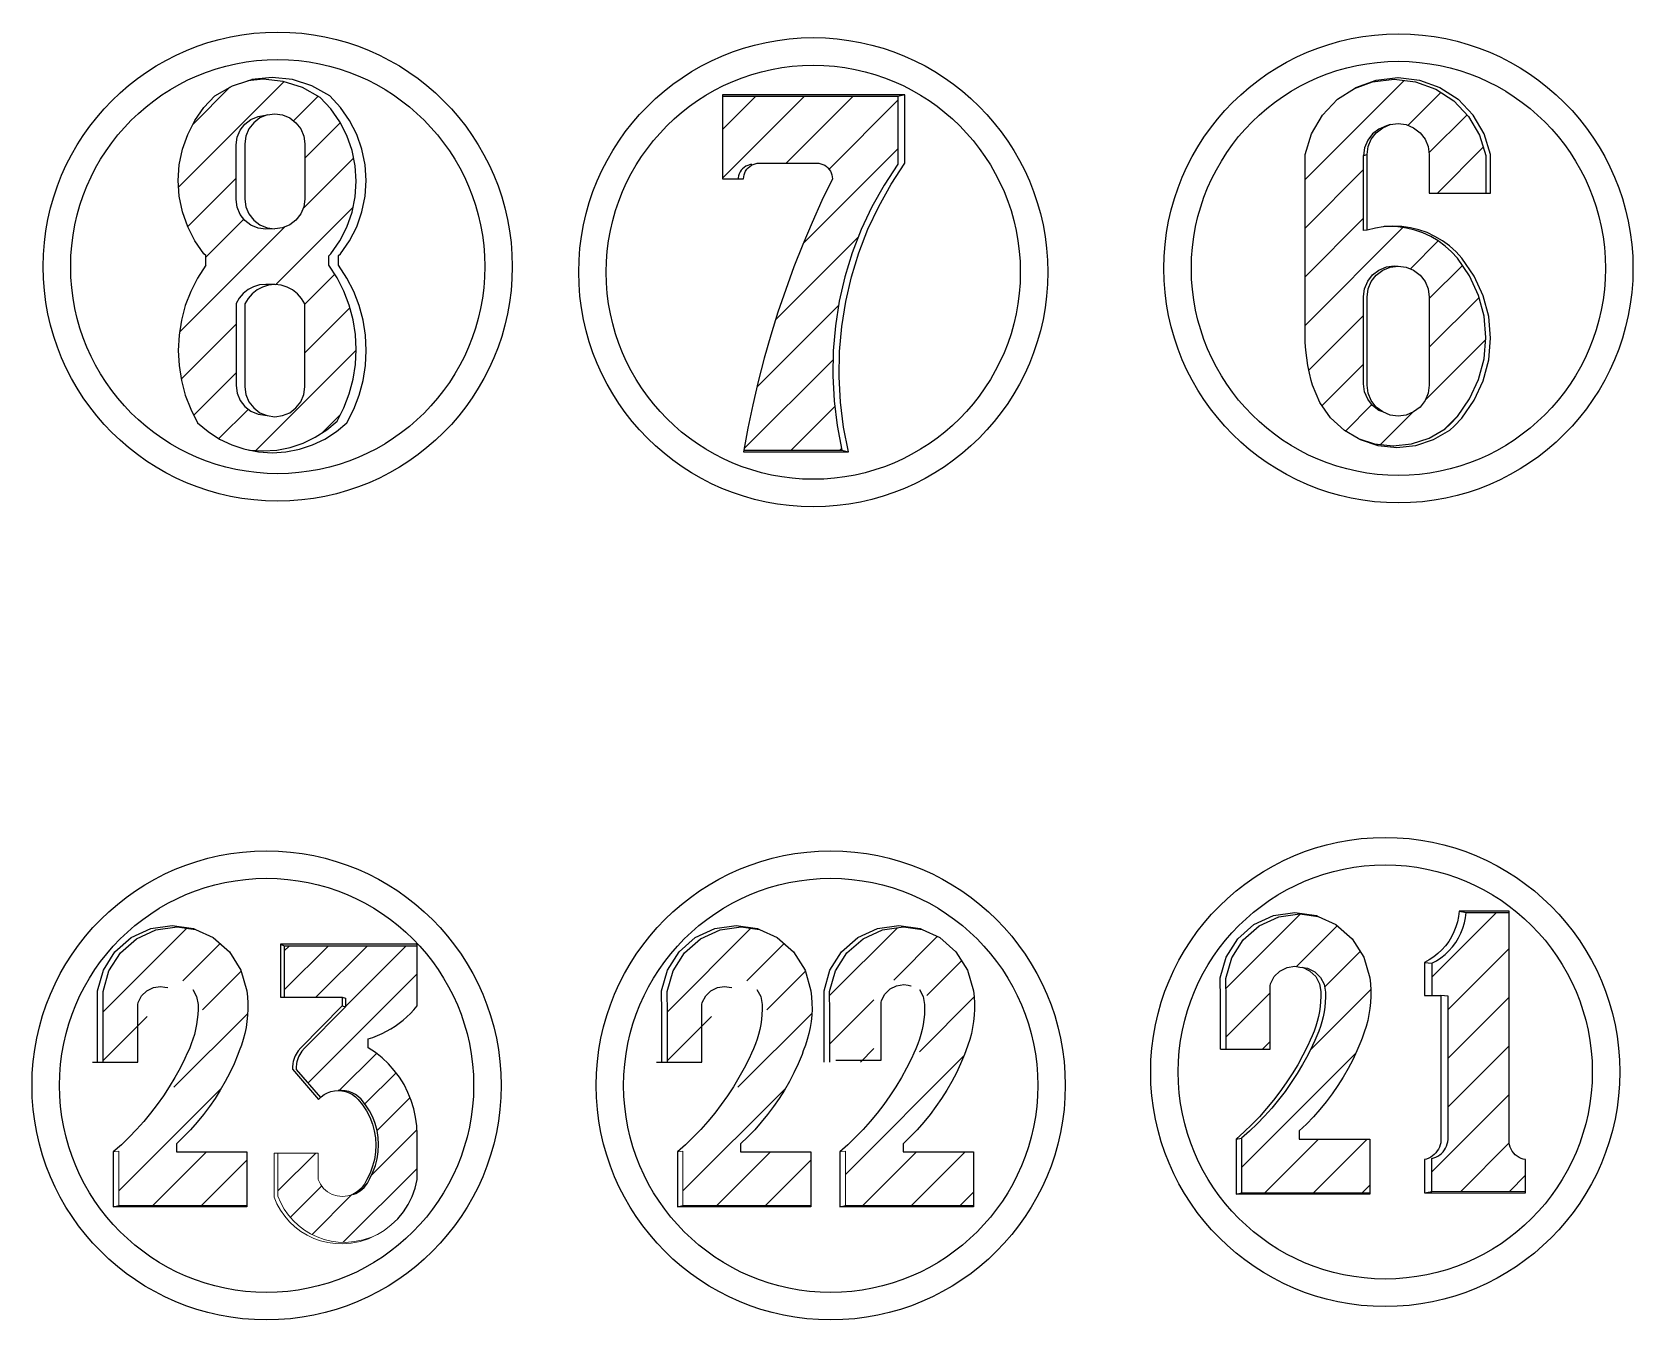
# Model space of a CAD drawing. Header units: inches. Extents: x 8 to 1469, y -316 to 465.
# Drawn here: x 390.3 to 448.5, y 417.5 to 464.3 of the extents above; entities that cross this region are included whole.
import ezdxf

# ---------------------------------------------------------------- set-up
doc = ezdxf.new("R2010")
doc.units = ezdxf.units.IN
doc.header["$MEASUREMENT"] = 0
pattern_1 = [(45, (3377.5813, -747.2396), (-0.8838835, 0.8838835), [])]

msp = doc.modelspace()

# ---------------------------------------------------------------- hatches: boundary and pattern name
at = {"lineweight": 25}
h = msp.add_hatch(dxfattribs=at)
h.set_pattern_fill('ANSI31', color=256, scale=10)
h.set_pattern_definition(pattern_1)
h.paths.add_polyline_path([(401.088, 456.152), (401.153, 456.223), (401.479, 456.689), (401.739, 457.195), (401.928, 457.731), (402.042, 458.288), (402.081, 458.855), (402.042, 459.423), (401.928, 459.979), (401.739, 460.516), (401.479, 461.022), (401.153, 461.488), (400.768, 461.906), (400.128, 462.265), (399.428, 462.487), (398.698, 462.562), (398.146, 462.505), (397.583, 462.327), (396.937, 461.964), (396.548, 461.542), (396.219, 461.071), (395.957, 460.56), (395.766, 460.019), (395.65, 459.456), (395.611, 458.883), (395.65, 458.31), (395.766, 457.748), (395.957, 457.206), (396.219, 456.696), (396.548, 456.225), (396.613, 456.154), (396.613, 455.803), (396.314, 455.341), (396.065, 454.851), (395.868, 454.337), (395.726, 453.805), (395.64, 453.262), (395.611, 452.712), (395.64, 452.163), (395.726, 451.619), (395.868, 451.088), (396.065, 450.574), (396.314, 450.083), (396.696, 449.762), (397.115, 449.491), (397.565, 449.276), (397.999, 449.132), (398.205, 449.092), (398.698, 449.061), (399.191, 449.092), (399.677, 449.186), (400.146, 449.341), (400.592, 449.554), (401.007, 449.822), (401.385, 450.141), (401.632, 450.627), (401.827, 451.136), (401.967, 451.662), (402.052, 452.2), (402.081, 452.744), (402.052, 453.288), (401.967, 453.827), (401.827, 454.353), (401.632, 454.862), (401.385, 455.347), (401.088, 455.805)])
h.paths.add_polyline_path([(399.566, 455.014), (399.768, 454.909), (399.946, 454.768), (400.094, 454.596), (400.207, 454.398), (400.207, 451.388), (400.17, 451.107), (400.061, 450.845), (399.889, 450.62), (399.664, 450.448), (399.403, 450.34), (399.122, 450.303), (398.841, 450.34), (398.514, 450.395), (398.255, 450.502), (398.033, 450.673), (397.862, 450.895), (397.755, 451.155), (397.718, 451.433), (397.718, 454.414), (397.83, 454.609), (397.976, 454.78), (398.153, 454.92), (398.352, 455.024), (398.568, 455.088), (398.792, 455.109), (399.122, 455.1), (399.348, 455.079)], flags=16)
h.paths.add_polyline_path([(399.403, 457.163), (399.122, 457.126), (398.792, 457.115), (398.514, 457.152), (398.255, 457.259), (398.033, 457.43), (397.862, 457.653), (397.755, 457.912), (397.718, 458.19), (397.718, 460.177), (397.755, 460.455), (397.862, 460.714), (398.033, 460.937), (398.255, 461.107), (398.514, 461.215), (398.841, 461.266), (399.122, 461.303), (399.403, 461.266), (399.664, 461.157), (399.889, 460.985), (400.061, 460.76), (400.17, 460.499), (400.207, 460.218), (400.207, 458.211), (400.17, 457.93), (400.061, 457.669), (399.889, 457.444), (399.664, 457.272)], flags=16)
h = msp.add_hatch(dxfattribs=at)
h.set_pattern_fill('ANSI31', color=256, scale=10)
h.set_pattern_definition(pattern_1)
h.paths.add_polyline_path([(442.097, 456.059), (441.885, 456.291), (441.652, 456.501), (441.399, 456.688), (441.128, 456.848), (440.844, 456.981), (440.547, 457.085), (440.242, 457.159), (439.93, 457.203), (439.616, 457.215), (439.401, 457.203), (439.124, 457.159), (438.817, 457.079), (438.688, 457.069), (438.688, 459.789), (438.726, 460.078), (438.838, 460.347), (439.015, 460.578), (439.246, 460.756), (439.515, 460.867), (439.652, 460.915), (439.944, 460.953), (440.236, 460.915), (440.507, 460.802), (440.741, 460.623), (440.92, 460.39), (441.032, 460.118), (441.071, 459.826), (441.071, 458.426), (443.13, 458.426), (443.13, 459.789), (442.899, 460.537), (442.503, 461.212), (441.963, 461.779), (441.307, 462.207), (440.571, 462.473), (439.804, 462.563), (439.794, 462.563), (439.016, 462.473), (438.351, 462.232), (437.743, 461.836), (437.197, 461.264), (436.797, 460.582), (436.564, 459.826), (436.564, 453.28), (436.57, 453), (436.589, 452.72), (436.62, 452.442), (436.663, 452.165), (436.718, 451.89), (436.785, 451.618), (436.834, 451.45), (437.098, 450.823), (437.489, 450.266), (437.989, 449.804), (438.49, 449.509), (439.088, 449.311), (439.758, 449.239), (440.428, 449.311), (441.067, 449.523), (441.648, 449.865), (441.829, 450.032), (442.097, 450.306), (442.539, 450.947), (442.864, 451.654), (443.063, 452.407), (443.13, 453.182), (443.063, 453.958), (442.864, 454.71), (442.539, 455.418)])
h.paths.add_polyline_path([(438.726, 454.954), (438.838, 455.223), (439.015, 455.454), (439.246, 455.631), (439.515, 455.742), (439.804, 455.78), (439.944, 455.778), (440.236, 455.74), (440.507, 455.627), (440.741, 455.448), (440.92, 455.215), (441.032, 454.943), (441.071, 454.651), (441.071, 451.45), (441.032, 451.159), (440.92, 450.887), (440.741, 450.654), (440.507, 450.475), (440.236, 450.362), (439.944, 450.324), (439.652, 450.362), (439.515, 450.417), (439.381, 450.475), (439.246, 450.529), (439.015, 450.706), (438.838, 450.937), (438.726, 451.206), (438.688, 451.495), (438.688, 454.665)], flags=16)
h = msp.add_hatch(dxfattribs=at)
h.set_pattern_fill('ANSI31', color=256, scale=10)
h.set_pattern_definition(pattern_1)
h.paths.add_polyline_path([(419.491, 453.602), (419.634, 454.5), (419.839, 455.385), (420.106, 456.253), (420.434, 457.101), (420.82, 457.924), (421.263, 458.717), (421.76, 459.477), (421.76, 461.933), (415.392, 461.933), (415.392, 458.942), (415.959, 458.942), (415.964, 459.022), (416.012, 459.163), (416.095, 459.287), (416.207, 459.385), (416.34, 459.451), (416.377, 459.458), (416.307, 459.434), (416.24, 459.401), (416.178, 459.36), (416.123, 459.311), (416.074, 459.256), (416.033, 459.194), (416, 459.128), (415.976, 459.057), (415.962, 458.985), (415.959, 458.942), (416.156, 458.942), (416.163, 459.055), (416.211, 459.197), (416.295, 459.322), (416.408, 459.421), (416.543, 459.488), (416.653, 459.51), (416.728, 459.515), (418.868, 459.515), (419.002, 459.488), (419.136, 459.421), (419.248, 459.321), (419.33, 459.196), (419.376, 459.054), (419.382, 458.942), (419.004, 458.156), (418.645, 457.361), (418.306, 456.557), (417.986, 455.746), (417.686, 454.927), (417.406, 454.1), (417.146, 453.267), (416.907, 452.429), (416.688, 451.584), (416.49, 450.735), (416.312, 449.88), (416.167, 449.087), (419.732, 449.087), (419.557, 449.979), (419.445, 450.881), (419.397, 451.788), (419.412, 452.697)])
h = msp.add_hatch(dxfattribs=at)
h.set_pattern_fill('ANSI31', color=256, scale=10)
h.set_pattern_definition(pattern_1)
h.paths.add_polyline_path([(444.413, 423.35), (444.337, 423.386), (444.266, 423.43), (444.201, 423.483), (444.143, 423.543), (444.092, 423.609), (444.05, 423.681), (444.016, 423.758), (443.992, 423.838), (443.977, 423.92), (443.972, 424.003), (443.972, 432.291), (442.416, 432.291), (442.393, 432.098), (442.354, 431.907), (442.298, 431.72), (442.226, 431.539), (442.138, 431.365), (442.036, 431.198), (441.92, 431.042), (441.79, 430.896), (441.648, 430.762), (441.496, 430.641), (441.333, 430.533), (441.162, 430.44), (441.162, 429.266), (441.5, 429.266), (441.758, 429.248), (441.758, 424.036), (441.747, 423.956), (441.728, 423.877), (441.701, 423.8), (441.665, 423.727), (441.622, 423.658), (441.573, 423.594), (441.516, 423.535), (441.454, 423.483), (441.387, 423.437), (441.315, 423.399), (441.24, 423.369), (441.162, 423.346), (441.162, 422.154), (444.574, 422.154), (444.574, 423.307), (444.492, 423.324)])
h = msp.add_hatch(dxfattribs=at)
h.set_pattern_fill('ANSI31', color=256, scale=10)
h.set_pattern_definition([(45, (3357.0813, -747.2396), (-0.8838835, 0.8838835), [])])
h.paths.add_polyline_path([(398.106, 423.584), (395.548, 423.584), (395.548, 423.884), (395.809, 424.134), (396.06, 424.393), (396.299, 424.663), (396.528, 424.942), (396.744, 425.231), (396.949, 425.528), (397.141, 425.833), (397.321, 426.146), (397.487, 426.466), (397.64, 426.793), (397.78, 427.125), (397.827, 427.255), (397.906, 427.463), (397.973, 427.676), (398.03, 427.891), (398.076, 428.109), (398.11, 428.33), (398.132, 428.552), (398.143, 428.774), (398.142, 428.997), (398.13, 429.22), (398.106, 429.441), (397.89, 430.196), (397.47, 430.858), (396.88, 431.375), (396.239, 431.67), (395.568, 431.766), (394.8, 431.655), (394.094, 431.331), (393.509, 430.819), (393.093, 430.163), (392.88, 429.416), (392.887, 428.639), (392.887, 426.852), (394.488, 426.852), (394.488, 429.201), (394.638, 429.484), (394.845, 429.686), (395.104, 429.816), (395.39, 429.86), (395.568, 429.831), (395.676, 429.816), (395.681, 429.813), (395.852, 429.787), (396.108, 429.659), (396.313, 429.458), (396.448, 429.205), (396.499, 428.923), (396.499, 428.742), (396.491, 428.561), (396.474, 428.38), (396.447, 428.201), (396.413, 428.023), (396.369, 427.846), (396.318, 427.673), (396.258, 427.501), (396.189, 427.333), (396.113, 427.169), (396.028, 426.98), (395.854, 426.634), (395.666, 426.294), (395.466, 425.961), (395.254, 425.637), (395.03, 425.32), (394.794, 425.012), (394.546, 424.713), (394.288, 424.423), (394.019, 424.144), (393.74, 423.874), (393.451, 423.615), (393.451, 421.637), (398.106, 421.637)])
h = msp.add_hatch(dxfattribs=at)
h.set_pattern_fill('ANSI31', color=256, scale=10)
h.set_pattern_definition(pattern_1)
h.paths.add_polyline_path([(418.606, 423.584), (416.048, 423.584), (416.048, 423.884), (416.309, 424.134), (416.56, 424.393), (416.799, 424.663), (417.028, 424.942), (417.244, 425.231), (417.449, 425.528), (417.641, 425.833), (417.821, 426.146), (417.987, 426.466), (418.14, 426.793), (418.28, 427.125), (418.327, 427.255), (418.406, 427.463), (418.473, 427.676), (418.53, 427.891), (418.576, 428.109), (418.61, 428.33), (418.632, 428.552), (418.643, 428.774), (418.642, 428.997), (418.63, 429.22), (418.606, 429.441), (418.39, 430.196), (417.97, 430.858), (417.38, 431.375), (416.739, 431.67), (416.068, 431.766), (415.3, 431.655), (414.594, 431.331), (414.009, 430.819), (413.593, 430.163), (413.38, 429.416), (413.387, 428.639), (413.387, 426.852), (414.988, 426.852), (414.988, 429.201), (415.138, 429.484), (415.345, 429.686), (415.604, 429.816), (415.89, 429.86), (416.068, 429.831), (416.176, 429.816), (416.181, 429.813), (416.352, 429.787), (416.608, 429.659), (416.813, 429.458), (416.948, 429.205), (416.999, 428.923), (416.999, 428.742), (416.991, 428.561), (416.974, 428.38), (416.947, 428.201), (416.913, 428.023), (416.869, 427.846), (416.818, 427.673), (416.758, 427.501), (416.689, 427.333), (416.613, 427.169), (416.528, 426.98), (416.354, 426.634), (416.166, 426.294), (415.966, 425.961), (415.754, 425.637), (415.53, 425.32), (415.294, 425.012), (415.046, 424.713), (414.788, 424.423), (414.519, 424.144), (414.24, 423.874), (413.951, 423.615), (413.951, 421.637), (418.606, 421.637)])
h = msp.add_hatch(dxfattribs=at)
h.set_pattern_fill('ANSI31', color=256, scale=10)
h.set_pattern_definition(pattern_1)
h.paths.add_polyline_path([(424.509, 423.584), (421.952, 423.584), (421.952, 423.884), (422.213, 424.134), (422.463, 424.393), (422.703, 424.663), (422.931, 424.942), (423.148, 425.231), (423.353, 425.528), (423.545, 425.833), (423.724, 426.146), (423.891, 426.466), (424.044, 426.793), (424.184, 427.125), (424.23, 427.255), (424.309, 427.463), (424.377, 427.676), (424.434, 427.891), (424.479, 428.109), (424.513, 428.33), (424.536, 428.552), (424.547, 428.774), (424.546, 428.997), (424.533, 429.22), (424.509, 429.441), (424.294, 430.196), (423.874, 430.858), (423.283, 431.375), (422.642, 431.67), (421.972, 431.766), (421.203, 431.655), (420.497, 431.331), (419.913, 430.819), (419.496, 430.163), (419.283, 429.416), (419.291, 428.639), (419.291, 426.852), (420.892, 426.852), (420.892, 429.201), (421.042, 429.484), (421.249, 429.686), (421.508, 429.816), (421.794, 429.86), (421.972, 429.831), (422.08, 429.816), (422.085, 429.813), (422.255, 429.787), (422.512, 429.659), (422.717, 429.458), (422.852, 429.205), (422.903, 428.923), (422.903, 428.742), (422.895, 428.561), (422.877, 428.38), (422.851, 428.201), (422.816, 428.023), (422.773, 427.846), (422.721, 427.673), (422.661, 427.501), (422.593, 427.333), (422.517, 427.169), (422.432, 426.98), (422.257, 426.634), (422.07, 426.294), (421.87, 425.961), (421.658, 425.637), (421.433, 425.32), (421.197, 425.012), (420.95, 424.713), (420.692, 424.423), (420.423, 424.144), (420.143, 423.874), (419.854, 423.615), (419.854, 421.637), (424.509, 421.637)])
h = msp.add_hatch(dxfattribs=at)
h.set_pattern_fill('ANSI31', color=256, scale=10)
h.set_pattern_definition(pattern_1)
h.paths.add_polyline_path([(438.911, 424.05), (436.352, 424.05), (436.352, 424.351), (436.613, 424.601), (436.863, 424.86), (437.103, 425.13), (437.332, 425.41), (437.549, 425.699), (437.753, 425.996), (437.946, 426.302), (438.125, 426.615), (438.292, 426.935), (438.445, 427.262), (438.585, 427.595), (438.632, 427.725), (438.711, 427.933), (438.779, 428.146), (438.836, 428.362), (438.881, 428.58), (438.915, 428.8), (438.937, 429.022), (438.948, 429.245), (438.947, 429.468), (438.935, 429.691), (438.911, 429.913), (438.696, 430.668), (438.275, 431.331), (437.684, 431.848), (437.042, 432.143), (436.372, 432.24), (435.602, 432.129), (434.896, 431.804), (434.31, 431.292), (433.894, 430.635), (433.681, 429.888), (433.688, 429.11), (433.688, 427.321), (435.29, 427.321), (435.29, 429.673), (435.441, 429.956), (435.648, 430.158), (435.907, 430.288), (436.194, 430.332), (436.372, 430.303), (436.48, 430.288), (436.484, 430.285), (436.655, 430.259), (436.912, 430.13), (437.117, 429.93), (437.252, 429.677), (437.303, 429.395), (437.303, 429.213), (437.295, 429.032), (437.278, 428.851), (437.251, 428.671), (437.217, 428.493), (437.173, 428.317), (437.122, 428.143), (437.062, 427.971), (436.993, 427.803), (436.917, 427.638), (436.832, 427.45), (436.657, 427.103), (436.47, 426.763), (436.269, 426.43), (436.057, 426.105), (435.833, 425.788), (435.596, 425.48), (435.349, 425.18), (435.09, 424.891), (434.821, 424.611), (434.541, 424.341), (434.252, 424.082), (434.252, 422.102), (438.911, 422.102)])
h = msp.add_hatch(dxfattribs=at)
h.set_pattern_fill('ANSI31', color=256, scale=8)
h.set_pattern_definition([(45, (2706.9711, -536.925), (-0.7071068, 0.7071068), [])])
h.paths.add_polyline_path([(404.293, 431.08), (399.466, 431.08), (399.466, 429.211), (401.571, 429.211), (401.685, 429.178), (401.685, 428.861), (400.196, 427.357), (400.103, 427.25), (400.063, 427.191), (400.026, 427.13), (399.994, 427.067), (399.967, 427.001), (399.944, 426.934), (399.925, 426.866), (399.912, 426.796), (399.899, 426.654), (399.9, 426.583), (400.776, 425.563), (400.804, 425.591), (400.914, 425.67), (401.033, 425.733), (401.16, 425.78), (401.292, 425.808), (401.427, 425.817), (401.543, 425.817), (401.676, 425.808), (401.807, 425.78), (401.933, 425.735), (402.051, 425.672), (402.16, 425.593), (402.256, 425.5), (402.419, 425.3), (402.56, 425.084), (402.678, 424.854), (402.771, 424.614), (402.838, 424.365), (402.879, 424.11), (402.894, 423.852), (402.882, 423.594), (402.842, 423.339), (402.777, 423.09), (402.686, 422.848), (402.57, 422.618), (402.487, 422.447), (402.372, 422.297), (402.229, 422.173), (402.063, 422.08), (401.953, 422.043), (401.77, 421.985), (401.58, 421.966), (401.389, 421.985), (401.207, 422.043), (401.04, 422.136), (400.895, 422.262), (400.778, 422.414), (400.695, 422.586), (400.695, 423.547), (399.233, 423.547), (399.233, 421.984), (399.337, 421.74), (399.466, 421.509), (399.618, 421.292), (399.791, 421.091), (399.984, 420.91), (400.195, 420.749), (400.421, 420.611), (400.66, 420.497), (400.909, 420.408), (401.167, 420.345), (401.429, 420.309), (401.694, 420.3), (402.013, 420.326), (402.327, 420.389), (402.631, 420.487), (402.856, 420.589), (403.098, 420.734), (403.355, 420.931), (403.587, 421.156), (403.792, 421.405), (403.967, 421.677), (404.11, 421.967), (404.219, 422.271), (404.293, 422.586), (404.293, 424.222), (404.279, 424.537), (404.239, 424.849), (404.172, 425.157), (404.079, 425.458), (403.961, 425.75), (403.818, 426.031), (403.651, 426.298), (403.462, 426.55), (403.253, 426.786), (403.024, 427.002), (402.777, 427.198), (402.515, 427.372), (402.515, 427.692), (402.687, 427.75), (402.856, 427.815), (403.021, 427.889), (403.183, 427.971), (403.34, 428.061), (403.493, 428.159), (403.641, 428.264), (403.784, 428.376), (403.92, 428.495), (404.051, 428.621), (404.175, 428.753), (404.293, 428.891)])

# ---------------------------------------------------------------- linework, layer by layer
for p, q in [((439.652, 460.915), (439.944, 460.953)), ((398.896, 455.079), (398.678, 455.014)), ((399.122, 455.1), (398.896, 455.079)), ((416.167, 449.087), (419.732, 449.087)), ((399.33, 431.132), (399.33, 429.211)), ((399.466, 431.08), (399.466, 429.211)), ((441.162, 430.44), (441.162, 429.266)), ((399.33, 429.211), (399.466, 429.211)), ((399.466, 429.211), (401.571, 429.211)), ((401.571, 429.211), (401.685, 429.178)), ((401.685, 429.178), (401.685, 428.861))]:
    msp.add_line(p, q, dxfattribs=at)
at = {"lineweight": 20}
for p, q in [((401.953, 422.043), (401.77, 421.985)), ((441.162, 422.154), (444.574, 422.154))]:
    msp.add_line(p, q, dxfattribs=at)
at = {"lineweight": 25}
for points in [[(396.613, 455.803), (396.613, 456.154), (396.548, 456.225), (396.219, 456.696), (395.957, 457.206), (395.766, 457.748), (395.65, 458.31), (395.611, 458.883), (395.65, 459.456), (395.766, 460.019), (395.957, 460.56), (396.219, 461.071), (396.548, 461.542), (396.937, 461.964), (397.583, 462.327), (398.146, 462.505), (398.29, 462.551)], [(397.999, 449.132), (398.205, 449.092), (398.698, 449.061), (399.191, 449.092), (399.677, 449.186), (400.146, 449.341), (400.592, 449.554), (401.007, 449.822), (401.385, 450.141), (401.632, 450.627), (401.827, 451.136), (401.967, 451.662), (402.052, 452.2), (402.081, 452.744), (402.052, 453.288), (401.967, 453.827), (401.827, 454.353), (401.632, 454.862), (401.385, 455.347), (401.088, 455.805), (401.088, 456.152), (401.153, 456.223), (401.479, 456.689), (401.739, 457.195), (401.928, 457.731), (402.042, 458.288), (402.081, 458.855), (402.042, 459.423), (401.928, 459.979), (401.739, 460.516), (401.479, 461.022), (401.153, 461.488), (400.768, 461.906), (400.128, 462.265), (399.428, 462.487), (398.698, 462.562), (398.146, 462.505)], [(401.44, 455.803), (401.44, 456.154), (401.506, 456.225), (401.835, 456.696), (402.097, 457.206), (402.288, 457.748), (402.404, 458.31), (402.443, 458.883), (402.404, 459.456), (402.288, 460.019), (402.097, 460.56), (401.835, 461.071), (401.506, 461.542), (401.117, 461.964), (400.471, 462.327), (399.764, 462.551), (399.027, 462.626), (398.29, 462.551)], [(436.718, 451.89), (436.663, 452.165), (436.62, 452.442), (436.589, 452.72), (436.57, 453), (436.564, 453.28), (436.564, 459.826), (436.797, 460.582), (437.197, 461.264), (437.743, 461.836), (438.351, 462.232), (438.405, 462.267), (439.148, 462.536), (439.934, 462.627), (439.944, 462.627), (440.719, 462.536), (441.462, 462.267), (442.124, 461.836)], [(438.351, 462.232), (439.016, 462.473), (439.794, 462.563), (439.804, 462.563), (440.571, 462.473), (441.307, 462.207), (441.963, 461.779), (442.503, 461.212), (442.899, 460.537), (443.13, 459.789), (443.13, 458.426)], [(422.016, 461.995), (421.76, 461.933), (415.392, 461.933)], [(421.76, 461.933), (421.76, 459.477), (421.263, 458.717), (420.82, 457.924), (420.434, 457.101), (420.106, 456.253), (419.839, 455.385), (419.634, 454.5), (419.491, 453.602), (419.412, 452.697), (419.397, 451.788), (419.445, 450.881), (419.557, 449.979), (419.732, 449.087), (419.968, 449.022), (419.791, 449.923), (419.678, 450.833), (419.629, 451.75), (419.645, 452.667), (419.725, 453.581), (419.869, 454.488), (420.076, 455.382), (420.346, 456.259), (420.677, 457.115), (421.067, 457.946), (421.514, 458.747), (422.016, 459.515), (422.016, 461.995), (415.392, 461.995), (415.392, 461.933), (415.392, 458.942), (415.959, 458.942), (416.156, 458.942), (416.16, 459.017), (416.175, 459.09), (416.199, 459.161), (416.232, 459.228), (416.274, 459.291), (416.323, 459.347), (416.379, 459.396), (416.442, 459.438), (416.509, 459.471), (416.58, 459.495), (416.653, 459.51), (416.728, 459.515), (418.818, 459.515), (418.892, 459.51), (418.965, 459.495), (419.036, 459.471), (419.103, 459.438), (419.164, 459.396), (419.22, 459.346), (419.269, 459.29), (419.309, 459.228), (419.342, 459.161), (419.365, 459.09), (419.378, 459.017), (419.382, 458.942), (419.004, 458.156), (418.645, 457.361), (418.306, 456.557), (417.986, 455.746), (417.686, 454.927), (417.406, 454.1), (417.146, 453.267), (416.907, 452.429), (416.688, 451.584), (416.49, 450.735), (416.312, 449.88), (416.167, 449.087), (416.156, 449.022), (419.968, 449.022)], [(439.944, 460.953), (440.236, 460.915), (440.507, 460.802), (440.741, 460.623), (440.92, 460.39), (441.032, 460.118), (441.071, 459.826), (441.071, 458.426), (443.13, 458.426), (443.303, 458.426), (443.303, 459.826), (443.07, 460.582), (442.67, 461.264), (442.124, 461.836)], [(398.841, 461.266), (398.58, 461.157), (398.355, 460.985), (398.183, 460.76), (398.074, 460.499), (398.037, 460.218), (398.037, 458.211), (398.074, 457.93), (398.183, 457.669), (398.355, 457.444), (398.58, 457.272), (398.841, 457.163), (399.122, 457.126)], [(438.817, 457.079), (438.688, 457.069), (438.688, 459.789)], [(441.989, 449.973), (442.26, 450.249), (442.706, 450.897), (443.034, 451.611), (443.235, 452.371), (443.303, 453.154), (443.235, 453.938), (443.034, 454.698), (442.706, 455.412), (442.26, 456.059), (442.046, 456.294), (441.81, 456.506), (441.555, 456.694), (441.282, 456.856), (440.994, 456.99), (440.694, 457.095), (440.386, 457.17), (440.072, 457.214), (439.755, 457.227), (439.438, 457.209), (439.401, 457.203), (439.124, 457.159), (438.817, 457.079), (438.817, 459.826)], [(416.449, 459.473), (416.377, 459.458), (416.307, 459.434), (416.24, 459.401), (416.178, 459.36), (416.123, 459.311), (416.074, 459.256), (416.033, 459.194), (416, 459.128), (415.976, 459.057), (415.962, 458.985), (415.959, 458.942)], [(438.49, 449.509), (439.088, 449.311), (439.758, 449.239), (440.428, 449.311), (441.067, 449.523), (441.648, 449.865), (441.829, 450.032), (442.097, 450.306), (442.539, 450.947), (442.864, 451.654), (443.063, 452.407), (443.13, 453.182), (443.063, 453.958), (442.864, 454.71), (442.539, 455.418), (442.097, 456.059), (441.885, 456.291), (441.652, 456.501), (441.399, 456.688), (441.128, 456.848), (440.844, 456.981), (440.547, 457.085), (440.242, 457.159), (439.93, 457.203), (439.616, 457.215), (439.401, 457.203)], [(396.613, 455.803), (396.314, 455.341), (396.065, 454.851), (395.868, 454.337), (395.726, 453.805), (395.64, 453.262), (395.611, 452.712), (395.64, 452.163), (395.726, 451.619), (395.868, 451.088), (396.065, 450.574), (396.314, 450.083), (396.696, 449.762), (397.115, 449.491), (397.565, 449.276), (397.999, 449.132), (398.039, 449.119)], [(398.039, 449.119), (398.529, 449.024), (399.027, 448.993), (399.525, 449.024), (400.015, 449.119), (400.489, 449.276), (400.939, 449.491), (401.358, 449.762), (401.74, 450.083), (401.989, 450.574), (402.186, 451.088), (402.328, 451.619), (402.414, 452.163), (402.443, 452.712), (402.414, 453.262), (402.328, 453.805), (402.186, 454.337), (401.989, 454.851), (401.74, 455.341), (401.44, 455.803)], [(439.381, 450.475), (439.147, 450.654), (438.968, 450.887), (438.856, 451.159), (438.817, 451.45), (438.817, 454.651), (438.856, 454.943), (438.968, 455.215), (439.147, 455.448), (439.381, 455.627), (439.652, 455.74), (439.944, 455.778)], [(398.678, 455.014), (398.476, 454.909), (398.298, 454.768), (398.15, 454.596), (398.037, 454.398), (398.037, 451.388), (398.074, 451.107), (398.183, 450.845), (398.355, 450.62), (398.58, 450.448), (398.841, 450.34)], [(441.989, 449.973), (441.806, 449.804), (441.22, 449.459), (440.574, 449.245), (439.897, 449.172), (439.221, 449.245), (438.575, 449.459), (438.49, 449.509), (437.989, 449.804), (437.489, 450.266), (437.098, 450.823), (436.834, 451.45), (436.785, 451.618), (436.718, 451.89)], [(433.484, 427.321), (433.484, 429.128), (433.476, 429.913), (433.691, 430.668), (434.112, 431.331), (434.703, 431.848), (435.416, 432.176), (436.194, 432.288), (436.971, 432.176), (437.042, 432.143), (437.684, 431.848), (438.275, 431.331), (438.696, 430.668), (438.911, 429.913), (438.935, 429.691), (438.947, 429.468), (438.948, 429.245), (438.937, 429.022), (438.915, 428.8), (438.881, 428.58), (438.836, 428.362), (438.779, 428.146), (438.711, 427.933), (438.632, 427.725), (438.585, 427.595), (438.445, 427.262), (438.292, 426.935), (438.125, 426.615), (437.946, 426.302), (437.753, 425.996), (437.549, 425.699), (437.332, 425.41), (437.103, 425.13), (436.863, 424.86), (436.613, 424.601), (436.352, 424.351), (436.352, 424.05), (438.911, 424.05), (438.911, 422.102), (438.911, 422.051), (434.053, 422.051)], [(440.898, 422.102), (444.574, 422.102), (444.574, 422.154), (444.574, 423.307), (444.492, 423.324), (444.413, 423.35), (444.337, 423.386), (444.266, 423.43), (444.201, 423.483), (444.143, 423.543), (444.092, 423.609), (444.05, 423.681), (444.016, 423.758), (443.992, 423.838), (443.977, 423.92), (443.972, 424.003), (443.972, 432.291), (443.972, 432.34), (442.165, 432.34), (442.142, 432.144), (442.102, 431.951), (442.045, 431.763), (441.972, 431.58), (441.884, 431.404), (441.781, 431.236), (441.663, 431.078), (441.533, 430.931), (441.39, 430.795), (441.235, 430.673), (441.071, 430.564), (440.898, 430.47), (440.898, 429.266), (441.162, 429.266), (441.5, 429.266), (441.5, 424.003), (441.489, 423.922), (441.47, 423.842), (441.442, 423.765), (441.407, 423.691), (441.363, 423.621), (441.313, 423.557), (441.256, 423.497), (441.193, 423.445), (441.125, 423.399), (441.053, 423.36), (440.977, 423.329), (440.898, 423.307), (440.898, 422.102), (441.162, 422.154), (441.162, 423.346), (441.24, 423.369), (441.315, 423.399), (441.387, 423.437), (441.454, 423.483), (441.516, 423.535), (441.573, 423.594), (441.622, 423.658), (441.665, 423.727), (441.701, 423.8), (441.728, 423.877), (441.747, 423.956), (441.758, 424.036), (441.758, 429.248), (441.5, 429.266)], [(440.898, 430.47), (441.162, 430.44), (441.333, 430.533), (441.496, 430.641), (441.648, 430.762), (441.79, 430.896), (441.92, 431.042), (442.036, 431.198), (442.138, 431.365), (442.226, 431.539), (442.298, 431.72), (442.354, 431.907), (442.393, 432.098), (442.416, 432.291)], [(442.165, 432.34), (442.416, 432.291), (443.972, 432.291)], [(392.683, 426.852), (392.683, 428.657), (392.675, 429.441), (392.89, 430.196), (393.31, 430.858), (393.901, 431.375), (394.614, 431.703), (395.39, 431.815), (396.167, 431.703), (396.239, 431.67), (396.88, 431.375), (397.47, 430.858), (397.89, 430.196), (398.106, 429.441), (398.13, 429.22), (398.142, 428.997), (398.143, 428.774), (398.132, 428.552), (398.11, 428.33), (398.076, 428.109), (398.03, 427.891), (397.973, 427.676), (397.906, 427.463), (397.827, 427.255), (397.78, 427.125), (397.64, 426.793), (397.487, 426.466), (397.321, 426.146), (397.141, 425.833), (396.949, 425.528), (396.744, 425.231), (396.528, 424.942), (396.299, 424.663), (396.06, 424.393), (395.809, 424.134), (395.548, 423.884), (395.548, 423.584), (398.106, 423.584), (398.106, 421.637), (398.106, 421.586), (393.252, 421.586)], [(392.887, 426.852), (392.887, 428.639), (392.88, 429.416), (393.093, 430.163), (393.509, 430.819), (394.094, 431.331), (394.8, 431.655), (395.568, 431.766), (396.239, 431.67)], [(413.183, 426.852), (413.183, 428.657), (413.175, 429.441), (413.39, 430.196), (413.81, 430.858), (414.401, 431.375), (415.114, 431.703), (415.89, 431.815), (416.667, 431.703), (416.739, 431.67), (417.38, 431.375), (417.97, 430.858), (418.39, 430.196), (418.606, 429.441), (418.63, 429.22), (418.642, 428.997), (418.643, 428.774), (418.632, 428.552), (418.61, 428.33), (418.576, 428.109), (418.53, 427.891), (418.473, 427.676), (418.406, 427.463), (418.327, 427.255), (418.28, 427.125), (418.14, 426.793), (417.987, 426.466), (417.821, 426.146), (417.641, 425.833), (417.449, 425.528), (417.244, 425.231), (417.028, 424.942), (416.799, 424.663), (416.56, 424.393), (416.309, 424.134), (416.048, 423.884), (416.048, 423.584), (418.606, 423.584), (418.606, 421.637), (418.606, 421.586), (413.752, 421.586)], [(413.387, 426.852), (413.387, 428.639), (413.38, 429.416), (413.593, 430.163), (414.009, 430.819), (414.594, 431.331), (415.3, 431.655), (416.068, 431.766), (416.739, 431.67)], [(419.086, 426.852), (419.086, 428.657), (419.079, 429.441), (419.294, 430.196), (419.714, 430.858), (420.305, 431.375), (421.018, 431.703), (421.794, 431.815), (422.571, 431.703), (422.642, 431.67), (423.283, 431.375), (423.874, 430.858), (424.294, 430.196), (424.509, 429.441), (424.533, 429.22), (424.546, 428.997), (424.547, 428.774), (424.536, 428.552), (424.513, 428.33), (424.479, 428.109), (424.434, 427.891), (424.377, 427.676), (424.309, 427.463), (424.23, 427.255), (424.184, 427.125), (424.044, 426.793), (423.891, 426.466), (423.724, 426.146), (423.545, 425.833), (423.353, 425.528), (423.148, 425.231), (422.931, 424.942), (422.703, 424.663), (422.463, 424.393), (422.213, 424.134), (421.952, 423.884), (421.952, 423.584), (424.509, 423.584), (424.509, 421.637), (424.509, 421.586), (419.655, 421.586)], [(419.291, 426.852), (419.291, 428.639), (419.283, 429.416), (419.496, 430.163), (419.913, 430.819), (420.497, 431.331), (421.203, 431.655), (421.972, 431.766), (422.642, 431.67)], [(433.688, 427.321), (433.688, 429.11), (433.681, 429.888), (433.894, 430.635), (434.31, 431.292), (434.896, 431.804), (435.602, 432.129), (436.372, 432.24), (437.042, 432.143)], [(403.355, 420.931), (403.587, 421.156), (403.792, 421.405), (403.967, 421.677), (404.11, 421.967), (404.219, 422.271), (404.293, 422.586), (404.293, 424.222), (404.279, 424.537), (404.239, 424.849), (404.172, 425.157), (404.079, 425.458), (403.961, 425.75), (403.818, 426.031), (403.651, 426.298), (403.462, 426.55), (403.253, 426.786), (403.024, 427.002), (402.777, 427.198), (402.515, 427.372), (402.515, 427.692), (402.687, 427.75), (402.856, 427.815), (403.021, 427.889), (403.183, 427.971), (403.34, 428.061), (403.493, 428.159), (403.641, 428.264), (403.784, 428.376), (403.92, 428.495), (404.051, 428.621), (404.175, 428.753), (404.293, 428.891), (404.293, 431.08)], [(433.484, 427.321), (433.688, 427.321), (435.29, 427.321), (435.29, 429.62), (435.305, 429.7), (435.441, 429.956), (435.648, 430.158), (435.907, 430.288), (436.194, 430.332), (436.372, 430.303), (436.48, 430.288), (436.484, 430.285)], [(436.946, 429.956), (437.082, 429.7), (437.134, 429.415), (437.134, 429.232), (437.126, 429.048), (437.108, 428.866), (437.082, 428.685), (437.047, 428.505), (437.003, 428.326), (436.951, 428.151), (436.89, 427.978), (436.821, 427.808), (436.744, 427.642), (436.658, 427.451), (436.482, 427.101), (436.292, 426.757), (436.09, 426.421), (435.876, 426.093), (435.649, 425.773), (435.41, 425.462), (435.161, 425.159), (434.899, 424.867), (434.627, 424.584), (434.345, 424.312), (434.053, 424.05), (434.053, 422.051), (434.252, 422.102), (438.911, 422.102)], [(436.946, 429.956), (436.739, 430.158), (436.484, 430.285), (436.655, 430.259), (436.912, 430.13), (437.117, 429.93), (437.252, 429.677), (437.303, 429.395), (437.303, 429.213), (437.295, 429.032), (437.278, 428.851), (437.251, 428.671), (437.217, 428.493), (437.173, 428.317), (437.122, 428.143), (437.062, 427.971), (436.993, 427.803), (436.917, 427.638), (436.832, 427.45), (436.657, 427.103), (436.47, 426.763), (436.269, 426.43), (436.057, 426.105), (435.833, 425.788), (435.596, 425.48), (435.349, 425.18), (435.09, 424.891), (434.821, 424.611), (434.541, 424.341), (434.252, 424.082)], [(392.496, 426.852), (392.683, 426.852), (394.144, 426.852), (394.144, 428.949), (394.157, 429.022), (394.281, 429.255), (394.47, 429.439), (394.707, 429.557), (394.968, 429.598), (395.13, 429.571), (395.229, 429.557), (395.233, 429.555)], [(396.143, 429.484), (396.278, 429.229), (396.33, 428.944), (396.33, 428.761), (396.322, 428.578), (396.304, 428.395), (396.278, 428.214), (396.243, 428.034), (396.199, 427.856), (396.147, 427.681), (396.086, 427.508), (396.017, 427.338), (395.94, 427.172), (395.854, 426.982), (395.678, 426.632), (395.489, 426.288), (395.287, 425.953), (395.073, 425.625), (394.846, 425.305), (394.608, 424.994), (394.358, 424.692), (394.097, 424.399), (393.826, 424.117), (393.544, 423.845), (393.252, 423.584), (393.252, 421.586), (393.451, 421.637), (398.106, 421.637)], [(412.996, 426.852), (413.183, 426.852), (414.644, 426.852), (414.644, 428.949), (414.657, 429.022), (414.781, 429.255), (414.97, 429.439), (415.207, 429.557), (415.468, 429.598), (415.63, 429.571), (415.729, 429.557), (415.733, 429.555)], [(416.643, 429.484), (416.778, 429.229), (416.83, 428.944), (416.83, 428.761), (416.822, 428.578), (416.804, 428.395), (416.778, 428.214), (416.743, 428.034), (416.699, 427.856), (416.647, 427.681), (416.586, 427.508), (416.517, 427.338), (416.44, 427.172), (416.354, 426.982), (416.178, 426.632), (415.989, 426.288), (415.787, 425.953), (415.573, 425.625), (415.346, 425.305), (415.108, 424.994), (414.858, 424.692), (414.597, 424.399), (414.326, 424.117), (414.044, 423.845), (413.752, 423.584), (413.752, 421.586), (413.951, 421.637), (418.606, 421.637)], [(419.507, 426.92), (419.694, 426.92), (421.155, 426.92), (421.155, 429.017), (421.168, 429.09), (421.292, 429.323), (421.482, 429.508), (421.718, 429.626), (421.979, 429.666), (422.142, 429.64), (422.24, 429.626), (422.244, 429.624)], [(422.546, 429.484), (422.682, 429.229), (422.734, 428.944), (422.734, 428.761), (422.726, 428.578), (422.708, 428.395), (422.682, 428.214), (422.647, 428.034), (422.603, 427.856), (422.551, 427.681), (422.49, 427.508), (422.421, 427.338), (422.344, 427.172), (422.258, 426.982), (422.082, 426.632), (421.893, 426.288), (421.691, 425.953), (421.476, 425.625), (421.25, 425.305), (421.012, 424.994), (420.762, 424.692), (420.501, 424.399), (420.229, 424.117), (419.947, 423.845), (419.655, 423.584), (419.655, 421.586), (419.854, 421.637), (424.509, 421.637)], [(401.571, 428.891), (400.067, 427.372), (399.973, 427.264), (399.933, 427.205), (399.896, 427.143), (399.863, 427.079), (399.835, 427.013), (399.812, 426.945), (399.794, 426.876), (399.78, 426.805), (399.767, 426.662), (399.769, 426.59), (400.707, 425.497), (400.776, 425.563), (400.804, 425.591), (400.914, 425.67), (401.033, 425.733), (401.16, 425.78), (401.292, 425.808), (401.427, 425.817)], [(401.571, 429.211), (401.571, 428.891), (401.685, 428.861), (400.196, 427.357), (400.103, 427.25), (400.063, 427.191), (400.026, 427.13), (399.994, 427.067), (399.967, 427.001), (399.944, 426.934), (399.925, 426.866), (399.912, 426.796), (399.899, 426.654), (399.9, 426.583), (400.776, 425.563)], [(434.053, 424.05), (434.252, 424.082), (434.252, 422.102)]]:
    msp.add_lwpolyline(points, dxfattribs=at)
for points in [[(398.514, 457.152), (398.255, 457.259), (398.033, 457.43), (397.862, 457.653), (397.755, 457.912), (397.718, 458.19), (397.718, 460.177), (397.755, 460.455), (397.862, 460.714), (398.033, 460.937), (398.255, 461.107), (398.514, 461.215), (398.841, 461.266), (399.122, 461.303), (399.403, 461.266), (399.664, 461.157), (399.889, 460.985), (400.061, 460.76), (400.17, 460.499), (400.207, 460.218), (400.207, 458.211), (400.17, 457.93), (400.061, 457.669), (399.889, 457.444), (399.664, 457.272), (399.403, 457.163), (399.122, 457.126), (398.792, 457.115)], [(438.817, 459.826), (438.856, 460.118), (438.968, 460.39), (439.147, 460.623), (439.381, 460.802), (439.652, 460.915), (439.515, 460.867), (439.246, 460.756), (439.015, 460.578), (438.838, 460.347), (438.726, 460.078), (438.688, 459.789)], [(440.741, 450.654), (440.507, 450.475), (440.236, 450.362), (439.944, 450.324), (439.652, 450.362), (439.515, 450.417), (439.381, 450.475), (439.246, 450.529), (439.015, 450.706), (438.838, 450.937), (438.726, 451.206), (438.688, 451.495), (438.688, 454.665), (438.726, 454.954), (438.838, 455.223), (439.015, 455.454), (439.246, 455.631), (439.515, 455.742), (439.804, 455.78), (439.944, 455.778), (440.236, 455.74), (440.507, 455.627), (440.741, 455.448), (440.92, 455.215), (441.032, 454.943), (441.071, 454.651), (441.071, 451.45), (441.032, 451.159), (440.92, 450.887)], [(399.889, 450.62), (400.061, 450.845), (400.17, 451.107), (400.207, 451.388), (400.207, 454.398), (400.094, 454.596), (399.946, 454.768), (399.768, 454.909), (399.566, 455.014), (399.348, 455.079), (399.122, 455.1), (398.792, 455.109), (398.568, 455.088), (398.352, 455.024), (398.153, 454.92), (397.976, 454.78), (397.83, 454.609), (397.718, 454.414), (397.718, 451.433), (397.755, 451.155), (397.862, 450.895), (398.033, 450.673), (398.255, 450.502), (398.514, 450.395), (398.841, 450.34), (399.122, 450.303), (399.403, 450.34), (399.664, 450.448)], [(399.466, 431.08), (404.293, 431.08), (404.293, 431.132), (399.33, 431.132)], [(401.676, 425.808), (401.543, 425.817), (401.427, 425.817), (401.562, 425.808), (401.694, 425.78), (401.821, 425.733), (401.941, 425.67), (402.05, 425.591), (402.148, 425.497), (402.312, 425.295), (402.454, 425.076), (402.573, 424.844), (402.667, 424.601), (402.735, 424.35), (402.777, 424.093), (402.792, 423.832), (402.779, 423.572), (402.739, 423.315), (402.673, 423.063), (402.581, 422.819), (402.464, 422.586), (402.381, 422.414), (402.265, 422.262), (402.12, 422.136), (401.953, 422.043), (402.063, 422.08), (402.229, 422.173), (402.372, 422.297), (402.487, 422.447), (402.57, 422.618), (402.686, 422.848), (402.777, 423.09), (402.842, 423.339), (402.882, 423.594), (402.894, 423.852), (402.879, 424.11), (402.838, 424.365), (402.771, 424.614), (402.678, 424.854), (402.56, 425.084), (402.419, 425.3), (402.256, 425.5), (402.16, 425.593), (402.051, 425.672), (401.933, 425.735), (401.807, 425.78)]]:
    msp.add_lwpolyline(points, close=True, dxfattribs=at)
at = {"lineweight": 20}
for points in [[(393.252, 423.584), (393.451, 423.615), (393.451, 421.637)], [(401.77, 421.985), (401.58, 421.966), (401.389, 421.985), (401.207, 422.043), (401.04, 422.136), (400.895, 422.262), (400.778, 422.414), (400.695, 422.586), (400.695, 423.547), (399.233, 423.547), (399.094, 423.547), (399.094, 421.946), (399.2, 421.7), (399.33, 421.466), (399.483, 421.247), (399.658, 421.044), (399.853, 420.861), (400.066, 420.699), (400.294, 420.56), (400.535, 420.444), (400.787, 420.354), (401.047, 420.291), (401.312, 420.254), (401.58, 420.245), (401.902, 420.272), (402.219, 420.335), (402.527, 420.434), (402.821, 420.568), (402.856, 420.589), (403.098, 420.734), (403.355, 420.931)], [(399.233, 423.547), (399.233, 421.984), (399.337, 421.74), (399.466, 421.509), (399.618, 421.292), (399.791, 421.091), (399.984, 420.91), (400.195, 420.749), (400.421, 420.611), (400.66, 420.497), (400.909, 420.408), (401.167, 420.345), (401.429, 420.309), (401.694, 420.3), (402.013, 420.326), (402.327, 420.389), (402.631, 420.487), (402.856, 420.589)], [(413.752, 423.584), (413.951, 423.615), (413.951, 421.637)], [(419.655, 423.584), (419.854, 423.615), (419.854, 421.637)]]:
    msp.add_lwpolyline(points, dxfattribs=at)
at = {"lineweight": 25}
for centre, radius in [((399.227, 455.756), 8.524), ((418.689, 455.552), 8.524), ((439.953, 455.692), 8.524), ((399.227, 455.756), 7.524), ((439.953, 455.692), 7.524), ((418.689, 455.552), 7.524), ((439.474, 426.491), 8.524), ((398.822, 426.004), 8.524), ((419.322, 426.004), 8.524), ((439.474, 426.491), 7.524), ((398.822, 426.004), 7.524), ((419.322, 426.004), 7.524)]:
    msp.add_circle(centre, radius, dxfattribs=at)

doc.saveas('drawing.dxf')
